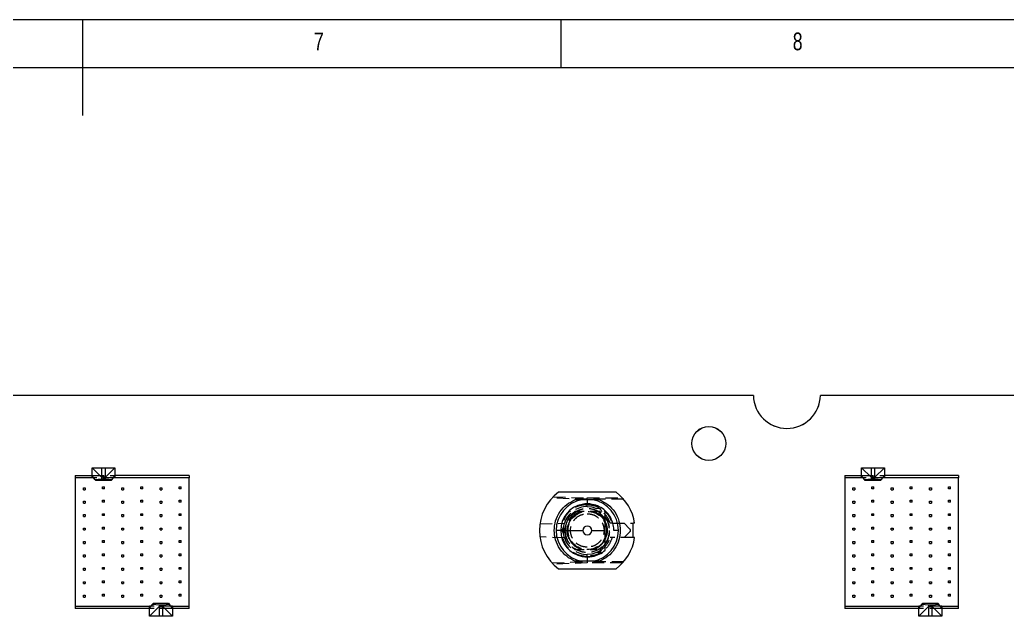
# Model space of a CAD drawing. Header units: millimetres. Extents: x -17 to 589, y 5 to 415.
# Drawn here: x 290.5 to 393.6, y 352.8 to 415 of the extents above; entities that cross this region are included whole.
import ezdxf

# ---------------------------------------------------------------- set-up
doc = ezdxf.new("R2010")
doc.units = ezdxf.units.MM
doc.linetypes.add('HIDDEN', pattern=[1.905, 1.27, -0.635])
doc.styles.add('SLDTEXTSTYLE0', font='TXT', dxfattribs={"width": 0.75})

# ---------------------------------------------------------------- blocks, each defined once
blk = doc.blocks.new('d')
at = {"color": 5, "lineweight": 15}
for p, q in [((976.2, 330.33), (825.2, 330.33)), ((1098.2, 330.33), (983.2, 330.33))]:
    blk.add_line(p, q, dxfattribs=at)
blk.add_circle((971.55, 325.33), 1.77, dxfattribs=at)
blk.add_arc((979.7, 330.4), 3.5, 181.146, 358.854, dxfattribs=at)

msp = doc.modelspace()

# ---------------------------------------------------------------- linework, layer by layer
at = {"color": 7, "linetype": 'Continuous', "lineweight": 0}
for p, q in [((589, 415), (5, 415)), ((297, 415), (297, 405)), ((347, 410), (347, 415)), ((584, 410), (10, 410))]:
    msp.add_line(p, q, dxfattribs=at)
at = {"color": 7, "linetype": 'Continuous', "lineweight": 15}
for p, q in [((367.0576, 375.7939), (216.0562, 375.7939)), ((489.0576, 375.7939), (374.0562, 375.7939)), ((298.0019, 368.2639), (299.0019, 368.2639)), ((298.0019, 368.2639), (299.0019, 367.2639)), ((298.0019, 367.4139), (298.0019, 368.2639)), ((299.0019, 368.2639), (299.4019, 368.2639)), ((299.0019, 368.2639), (299.0019, 367.2639)), ((299.4019, 367.2639), (300.4019, 368.2639)), ((299.4019, 368.2639), (300.4019, 368.2639)), ((299.4019, 367.2639), (299.4019, 368.2639)), ((300.4019, 368.2639), (300.4019, 367.4139)), ((378.3419, 367.4139), (378.3419, 368.2639)), ((378.3419, 368.2639), (379.3419, 367.2639)), ((378.3419, 368.2639), (379.3419, 368.2639)), ((379.3419, 368.2639), (379.7419, 368.2639)), ((379.3419, 368.2639), (379.3419, 367.2639)), ((379.7419, 367.2639), (380.7419, 368.2639)), ((379.7419, 368.2639), (380.7419, 368.2639)), ((379.7419, 367.2639), (379.7419, 368.2639)), ((380.7419, 368.2639), (380.7419, 367.4139)), ((296.2519, 367.4639), (298.0019, 367.4639)), ((296.2519, 367.4639), (296.2519, 367.2139)), ((298.0019, 367.2139), (296.2519, 367.2139)), ((296.2519, 367.2139), (296.2519, 353.8139)), ((298.3066, 367.0331), (298.0019, 367.4139)), ((298.0019, 367.2139), (298.0019, 367.4139)), ((298.3066, 367.0331), (299.0019, 367.0939)), ((299.0019, 367.2639), (299.0019, 367.0939)), ((299.4019, 367.2639), (299.0019, 367.2639)), ((299.0019, 367.0939), (299.4019, 367.0939)), ((299.4019, 367.0939), (299.4019, 367.2639)), ((299.4019, 367.0939), (300.0973, 367.0331)), ((300.0973, 367.0331), (300.4019, 367.4139)), ((308.1519, 367.4639), (300.4019, 367.4639)), ((300.4019, 367.4139), (300.4019, 367.2139)), ((308.1519, 367.2139), (300.4019, 367.2139)), ((308.1519, 367.4639), (308.1519, 367.2139)), ((308.1519, 353.8139), (308.1519, 367.2139)), ((376.5919, 367.4639), (378.3419, 367.4639)), ((376.5919, 367.4639), (376.5919, 367.2139)), ((376.5919, 367.2139), (376.5919, 353.8139)), ((378.3419, 367.2139), (376.5919, 367.2139)), ((378.6466, 367.0331), (378.3419, 367.4139)), ((378.3419, 367.2139), (378.3419, 367.4139)), ((378.6466, 367.0331), (379.3419, 367.0939)), ((379.3419, 367.2639), (379.3419, 367.0939)), ((379.7419, 367.2639), (379.3419, 367.2639)), ((379.3419, 367.0939), (379.7419, 367.0939)), ((379.7419, 367.0939), (379.7419, 367.2639)), ((379.7419, 367.0939), (380.4373, 367.0331)), ((380.4373, 367.0331), (380.7419, 367.4139)), ((388.4919, 367.4639), (380.7419, 367.4639)), ((380.7419, 367.4139), (380.7419, 367.2139)), ((388.4919, 367.2139), (380.7419, 367.2139)), ((388.4919, 367.4639), (388.4919, 367.2139)), ((388.4919, 353.8139), (388.4919, 367.2139)), ((298.4019, 366.9139), (298.3066, 367.0331)), ((300.0019, 366.9139), (298.4019, 366.9139)), ((300.0973, 367.0331), (300.0019, 366.9139)), ((378.7419, 366.9139), (378.6466, 367.0331)), ((380.3419, 366.9139), (378.7419, 366.9139)), ((380.4373, 367.0331), (380.3419, 366.9139)), ((352.7169, 365.7139), (346.7169, 365.7139)), ((354.6604, 362.4639), (354.4919, 362.4639)), ((354.4919, 360.9639), (354.4919, 362.4639)), ((346.9419, 361.7139), (346.4669, 361.7139)), ((346.9419, 361.7139), (349.2522, 361.7139)), ((350.1817, 361.7139), (351.5919, 361.7139)), ((352.9669, 361.7139), (352.4919, 361.7139)), ((354.6604, 360.9639), (354.4919, 360.9639)), ((346.7169, 357.7139), (352.7169, 357.7139)), ((296.2519, 353.8139), (304.0019, 353.8139)), ((296.2519, 353.8139), (296.2519, 353.5639)), ((304.0019, 353.6139), (304.3066, 353.9947)), ((304.0019, 353.6139), (304.0019, 353.8139)), ((305.0019, 353.7639), (304.0019, 352.7639)), ((304.3066, 353.9947), (304.4019, 354.1139)), ((305.0019, 353.9339), (304.3066, 353.9947)), ((304.4019, 354.1139), (306.0019, 354.1139)), ((305.0019, 353.9339), (305.0019, 353.7639)), ((305.4019, 353.9339), (305.0019, 353.9339)), ((305.0019, 353.7639), (305.4019, 353.7639)), ((305.0019, 353.7639), (305.0019, 352.7639)), ((306.0973, 353.9947), (305.4019, 353.9339)), ((305.4019, 353.7639), (305.4019, 353.9339)), ((306.4019, 352.7639), (305.4019, 353.7639)), ((305.4019, 352.7639), (305.4019, 353.7639)), ((306.0019, 354.1139), (306.0973, 353.9947)), ((306.4019, 353.6139), (306.0973, 353.9947)), ((306.4019, 353.8139), (308.1519, 353.8139)), ((306.4019, 353.8139), (306.4019, 353.6139)), ((308.1519, 353.5639), (308.1519, 353.8139)), ((376.5919, 353.8139), (384.3419, 353.8139)), ((376.5919, 353.8139), (376.5919, 353.5639)), ((384.3419, 353.6139), (384.6466, 353.9947)), ((384.3419, 353.6139), (384.3419, 353.8139)), ((385.3419, 353.7639), (384.3419, 352.7639)), ((384.6466, 353.9947), (384.7419, 354.1139)), ((385.3419, 353.9339), (384.6466, 353.9947)), ((384.7419, 354.1139), (386.3419, 354.1139)), ((385.7419, 353.9339), (385.3419, 353.9339)), ((385.3419, 353.9339), (385.3419, 353.7639)), ((385.3419, 353.7639), (385.7419, 353.7639)), ((385.3419, 353.7639), (385.3419, 352.7639)), ((386.4373, 353.9947), (385.7419, 353.9339)), ((385.7419, 353.7639), (385.7419, 353.9339)), ((386.7419, 352.7639), (385.7419, 353.7639)), ((385.7419, 352.7639), (385.7419, 353.7639)), ((386.3419, 354.1139), (386.4373, 353.9947)), ((386.7419, 353.6139), (386.4373, 353.9947)), ((386.7419, 353.8139), (388.4919, 353.8139)), ((386.7419, 353.8139), (386.7419, 353.6139)), ((388.4919, 353.5639), (388.4919, 353.8139)), ((304.0019, 353.5639), (296.2519, 353.5639)), ((304.0019, 352.7639), (304.0019, 353.6139)), ((305.0019, 352.7639), (304.0019, 352.7639)), ((305.4019, 352.7639), (305.0019, 352.7639)), ((306.4019, 352.7639), (305.4019, 352.7639)), ((306.4019, 353.6139), (306.4019, 352.7639)), ((308.1519, 353.5639), (306.4019, 353.5639)), ((384.3419, 353.5639), (376.5919, 353.5639)), ((384.3419, 352.7639), (384.3419, 353.6139)), ((385.3419, 352.7639), (384.3419, 352.7639)), ((385.7419, 352.7639), (385.3419, 352.7639)), ((386.7419, 352.7639), (385.7419, 352.7639)), ((386.7419, 353.6139), (386.7419, 352.7639)), ((388.4919, 353.5639), (386.7419, 353.5639))]:
    msp.add_line(p, q, dxfattribs=at)
at = {"color": 7, "linetype": 'HIDDEN', "lineweight": 0}
for p, q in [((298.0019, 367.4639), (300.4019, 367.4639)), ((300.4019, 367.2139), (298.0019, 367.2139)), ((378.3419, 367.4639), (380.7419, 367.4639)), ((380.7419, 367.2139), (378.3419, 367.2139)), ((297.1019, 365.9639), (297.1019, 366.1639)), ((297.1019, 366.1639), (297.3019, 366.1639)), ((297.3019, 366.1639), (297.3019, 365.9639)), ((299.1019, 366.0639), (299.1019, 366.2639)), ((299.1019, 366.2639), (299.3019, 366.2639)), ((299.3019, 366.0639), (299.1019, 366.0639)), ((299.3019, 366.0639), (299.3019, 366.2639)), ((301.1019, 365.9639), (301.1019, 366.1639)), ((301.1019, 366.1639), (301.3019, 366.1639)), ((301.3019, 366.1639), (301.3019, 365.9639)), ((303.1019, 366.0639), (303.1019, 366.2639)), ((303.1019, 366.2639), (303.3019, 366.2639)), ((303.3019, 366.0639), (303.1019, 366.0639)), ((303.3019, 366.0639), (303.3019, 366.2639)), ((305.1019, 366.1639), (305.3019, 366.1639)), ((305.1019, 365.9639), (305.1019, 366.1639)), ((305.3019, 366.1639), (305.3019, 365.9639)), ((307.1019, 366.2639), (307.3019, 366.2639)), ((307.1019, 366.0639), (307.1019, 366.2639)), ((307.3019, 366.0639), (307.1019, 366.0639)), ((307.3019, 366.0639), (307.3019, 366.2639)), ((377.4419, 366.1639), (377.6419, 366.1639)), ((377.4419, 365.9639), (377.4419, 366.1639)), ((377.6419, 366.1639), (377.6419, 365.9639)), ((379.4419, 366.2639), (379.6419, 366.2639)), ((379.4419, 366.0639), (379.4419, 366.2639)), ((379.6419, 366.0639), (379.4419, 366.0639)), ((379.6419, 366.0639), (379.6419, 366.2639)), ((381.4419, 365.9639), (381.4419, 366.1639)), ((381.4419, 366.1639), (381.6419, 366.1639)), ((381.6419, 366.1639), (381.6419, 365.9639)), ((383.4419, 366.2639), (383.6419, 366.2639)), ((383.4419, 366.0639), (383.4419, 366.2639)), ((383.6419, 366.0639), (383.4419, 366.0639)), ((383.6419, 366.0639), (383.6419, 366.2639)), ((385.4419, 365.9639), (385.4419, 366.1639)), ((385.4419, 366.1639), (385.6419, 366.1639)), ((385.6419, 366.1639), (385.6419, 365.9639)), ((387.4419, 366.2639), (387.6419, 366.2639)), ((387.4419, 366.0639), (387.4419, 366.2639)), ((387.6419, 366.0639), (387.4419, 366.0639)), ((387.6419, 366.0639), (387.6419, 366.2639)), ((297.1019, 365.9639), (297.3019, 365.9639)), ((301.1019, 365.9639), (301.3019, 365.9639)), ((305.1019, 365.9639), (305.3019, 365.9639)), ((349.7169, 364.9639), (346.0312, 365.0926)), ((346.1644, 365.2324), (349.7169, 365.1083)), ((349.7169, 364.9639), (349.7169, 365.1082)), ((349.7169, 365.1082), (353.3882, 365.1082)), ((377.4419, 365.9639), (377.6419, 365.9639)), ((381.4419, 365.9639), (381.6419, 365.9639)), ((385.4419, 365.9639), (385.6419, 365.9639)), ((297.1019, 364.5639), (297.1019, 364.7639)), ((297.1019, 364.7639), (297.3019, 364.7639)), ((297.1019, 364.5639), (297.3019, 364.5639)), ((297.3019, 364.7639), (297.3019, 364.5639)), ((299.1019, 364.6639), (299.1019, 364.8639)), ((299.1019, 364.8639), (299.3019, 364.8639)), ((299.3019, 364.6639), (299.1019, 364.6639)), ((299.3019, 364.6639), (299.3019, 364.8639)), ((301.1019, 364.7639), (301.3019, 364.7639)), ((301.1019, 364.5639), (301.1019, 364.7639)), ((301.1019, 364.5639), (301.3019, 364.5639)), ((301.3019, 364.7639), (301.3019, 364.5639)), ((303.1019, 364.6639), (303.1019, 364.8639)), ((303.1019, 364.8639), (303.3019, 364.8639)), ((303.3019, 364.6639), (303.1019, 364.6639)), ((303.3019, 364.6639), (303.3019, 364.8639)), ((305.1019, 364.7639), (305.3019, 364.7639)), ((305.1019, 364.5639), (305.1019, 364.7639)), ((305.1019, 364.5639), (305.3019, 364.5639)), ((305.3019, 364.7639), (305.3019, 364.5639)), ((307.1019, 364.8639), (307.3019, 364.8639)), ((307.1019, 364.6639), (307.1019, 364.8639)), ((307.3019, 364.6639), (307.1019, 364.6639)), ((307.3019, 364.6639), (307.3019, 364.8639)), ((349.7169, 364.9639), (349.7169, 364.4139)), ((349.7169, 364.2139), (349.7169, 364.4139)), ((353.5166, 364.9639), (350.3672, 364.9639)), ((377.4419, 364.7639), (377.6419, 364.7639)), ((377.4419, 364.5639), (377.4419, 364.7639)), ((377.4419, 364.5639), (377.6419, 364.5639)), ((377.6419, 364.7639), (377.6419, 364.5639)), ((379.4419, 364.6639), (379.4419, 364.8639)), ((379.4419, 364.8639), (379.6419, 364.8639)), ((379.6419, 364.6639), (379.4419, 364.6639)), ((379.6419, 364.6639), (379.6419, 364.8639)), ((381.4419, 364.7639), (381.6419, 364.7639)), ((381.4419, 364.5639), (381.4419, 364.7639)), ((381.4419, 364.5639), (381.6419, 364.5639)), ((381.6419, 364.7639), (381.6419, 364.5639)), ((383.4419, 364.8639), (383.6419, 364.8639)), ((383.4419, 364.6639), (383.4419, 364.8639)), ((383.6419, 364.6639), (383.4419, 364.6639)), ((383.6419, 364.6639), (383.6419, 364.8639)), ((385.4419, 364.5639), (385.4419, 364.7639)), ((385.4419, 364.7639), (385.6419, 364.7639)), ((385.4419, 364.5639), (385.6419, 364.5639)), ((385.6419, 364.7639), (385.6419, 364.5639)), ((387.4419, 364.6639), (387.4419, 364.8639)), ((387.4419, 364.8639), (387.6419, 364.8639)), ((387.6419, 364.6639), (387.4419, 364.6639)), ((387.6419, 364.6639), (387.6419, 364.8639)), ((297.1019, 363.1639), (297.1019, 363.3639)), ((297.1019, 363.3639), (297.3019, 363.3639)), ((297.1019, 363.1639), (297.3019, 363.1639)), ((297.3019, 363.3639), (297.3019, 363.1639)), ((299.1019, 363.2639), (299.1019, 363.4639)), ((299.1019, 363.4639), (299.3019, 363.4639)), ((299.3019, 363.2639), (299.1019, 363.2639)), ((299.3019, 363.2639), (299.3019, 363.4639)), ((301.1019, 363.1639), (301.1019, 363.3639)), ((301.1019, 363.3639), (301.3019, 363.3639)), ((301.1019, 363.1639), (301.3019, 363.1639)), ((301.3019, 363.3639), (301.3019, 363.1639)), ((303.1019, 363.2639), (303.1019, 363.4639)), ((303.1019, 363.4639), (303.3019, 363.4639)), ((303.3019, 363.2639), (303.1019, 363.2639)), ((303.3019, 363.2639), (303.3019, 363.4639)), ((305.1019, 363.1639), (305.1019, 363.3639)), ((305.1019, 363.3639), (305.3019, 363.3639)), ((305.1019, 363.1639), (305.3019, 363.1639)), ((305.3019, 363.3639), (305.3019, 363.1639)), ((307.1019, 363.4639), (307.3019, 363.4639)), ((307.1019, 363.2639), (307.1019, 363.4639)), ((307.3019, 363.2639), (307.1019, 363.2639)), ((307.3019, 363.2639), (307.3019, 363.4639)), ((348.4434, 363.6889), (348.1699, 363.4597)), ((349.066, 363.6889), (348.4434, 363.6889)), ((349.066, 363.6889), (348.5537, 363.4255)), ((348.5944, 363.4265), (349.1509, 363.6889)), ((348.5944, 363.4265), (349.1509, 363.6888)), ((349.4017, 363.6889), (348.6443, 363.6889)), ((350.9905, 363.6889), (350.0322, 363.6889)), ((350.2829, 363.6889), (350.5959, 363.5414)), ((350.7178, 363.6889), (350.3678, 363.6889)), ((350.6827, 363.527), (350.3678, 363.6889)), ((351.1687, 363.5395), (350.9905, 363.6889)), ((377.4419, 363.3639), (377.6419, 363.3639)), ((377.4419, 363.1639), (377.4419, 363.3639)), ((377.4419, 363.1639), (377.6419, 363.1639)), ((377.6419, 363.3639), (377.6419, 363.1639)), ((379.4419, 363.2639), (379.4419, 363.4639)), ((379.4419, 363.4639), (379.6419, 363.4639)), ((379.6419, 363.2639), (379.4419, 363.2639)), ((379.6419, 363.2639), (379.6419, 363.4639)), ((381.4419, 363.1639), (381.4419, 363.3639)), ((381.4419, 363.3639), (381.6419, 363.3639)), ((381.4419, 363.1639), (381.6419, 363.1639)), ((381.6419, 363.3639), (381.6419, 363.1639)), ((383.4419, 363.4639), (383.6419, 363.4639)), ((383.4419, 363.2639), (383.4419, 363.4639)), ((383.6419, 363.2639), (383.4419, 363.2639)), ((383.6419, 363.2639), (383.6419, 363.4639)), ((385.4419, 363.1639), (385.4419, 363.3639)), ((385.4419, 363.3639), (385.6419, 363.3639)), ((385.4419, 363.1639), (385.6419, 363.1639)), ((385.6419, 363.3639), (385.6419, 363.1639)), ((387.4419, 363.4639), (387.6419, 363.4639)), ((387.4419, 363.2639), (387.4419, 363.4639)), ((387.6419, 363.2639), (387.4419, 363.2639)), ((387.6419, 363.2639), (387.6419, 363.4639)), ((297.1019, 361.7639), (297.1019, 361.9639)), ((297.1019, 361.9639), (297.3019, 361.9639)), ((297.3019, 361.9639), (297.3019, 361.7639)), ((299.1019, 361.8639), (299.1019, 362.0639)), ((299.1019, 362.0639), (299.3019, 362.0639)), ((299.3019, 361.8639), (299.3019, 362.0639)), ((301.1019, 361.9639), (301.3019, 361.9639)), ((301.1019, 361.7639), (301.1019, 361.9639)), ((301.3019, 361.9639), (301.3019, 361.7639)), ((303.1019, 361.8639), (303.1019, 362.0639)), ((303.1019, 362.0639), (303.3019, 362.0639)), ((303.3019, 361.8639), (303.3019, 362.0639)), ((305.1019, 361.9639), (305.3019, 361.9639)), ((305.1019, 361.7639), (305.1019, 361.9639)), ((305.3019, 361.9639), (305.3019, 361.7639)), ((307.1019, 362.0639), (307.3019, 362.0639)), ((307.1019, 361.8639), (307.1019, 362.0639)), ((307.3019, 361.8639), (307.3019, 362.0639)), ((344.7627, 362.3889), (347.3368, 362.4788)), ((347.0803, 361.7639), (347.2379, 362.0368)), ((347.2379, 362.0368), (347.3368, 362.4788)), ((347.2379, 362.0368), (347.2379, 361.391)), ((347.4283, 362.203), (347.3669, 361.7139)), ((352.3107, 362.4639), (354.4919, 362.4639)), ((353.5518, 362.4639), (354.125, 361.8907)), ((377.4419, 361.9639), (377.6419, 361.9639)), ((377.4419, 361.7639), (377.4419, 361.9639)), ((377.6419, 361.9639), (377.6419, 361.7639)), ((379.4419, 362.0639), (379.6419, 362.0639)), ((379.4419, 361.8639), (379.4419, 362.0639)), ((379.6419, 361.8639), (379.6419, 362.0639)), ((381.4419, 361.7639), (381.4419, 361.9639)), ((381.4419, 361.9639), (381.6419, 361.9639)), ((381.6419, 361.9639), (381.6419, 361.7639)), ((383.4419, 362.0639), (383.6419, 362.0639)), ((383.4419, 361.8639), (383.4419, 362.0639)), ((383.6419, 361.8639), (383.6419, 362.0639)), ((385.4419, 361.7639), (385.4419, 361.9639)), ((385.4419, 361.9639), (385.6419, 361.9639)), ((385.6419, 361.9639), (385.6419, 361.7639)), ((387.4419, 362.0639), (387.6419, 362.0639)), ((387.4419, 361.8639), (387.4419, 362.0639)), ((387.6419, 361.8639), (387.6419, 362.0639)), ((297.1019, 361.7639), (297.3019, 361.7639)), ((299.3019, 361.8639), (299.1019, 361.8639)), ((301.1019, 361.7639), (301.3019, 361.7639)), ((303.3019, 361.8639), (303.1019, 361.8639)), ((305.1019, 361.7639), (305.3019, 361.7639)), ((307.3019, 361.8639), (307.1019, 361.8639)), ((347.3368, 360.949), (344.7627, 361.0389)), ((347.2379, 361.391), (347.0803, 361.6639)), ((347.3368, 360.949), (347.2379, 361.391)), ((347.3669, 361.7139), (347.3949, 361.4912)), ((354.4919, 360.9639), (352.3107, 360.9639)), ((354.125, 361.5371), (353.5518, 360.9639)), ((377.4419, 361.7639), (377.6419, 361.7639)), ((379.6419, 361.8639), (379.4419, 361.8639)), ((381.4419, 361.7639), (381.6419, 361.7639)), ((383.6419, 361.8639), (383.4419, 361.8639)), ((385.4419, 361.7639), (385.6419, 361.7639)), ((387.6419, 361.8639), (387.4419, 361.8639)), ((297.1019, 360.3639), (297.1019, 360.5639)), ((297.1019, 360.5639), (297.3019, 360.5639)), ((297.1019, 360.3639), (297.3019, 360.3639)), ((297.3019, 360.5639), (297.3019, 360.3639)), ((299.1019, 360.6639), (299.3019, 360.6639)), ((299.1019, 360.4639), (299.1019, 360.6639)), ((299.3019, 360.4639), (299.1019, 360.4639)), ((299.3019, 360.4639), (299.3019, 360.6639)), ((301.1019, 360.5639), (301.3019, 360.5639)), ((301.1019, 360.3639), (301.1019, 360.5639)), ((301.1019, 360.3639), (301.3019, 360.3639)), ((301.3019, 360.5639), (301.3019, 360.3639)), ((303.1019, 360.4639), (303.1019, 360.6639)), ((303.1019, 360.6639), (303.3019, 360.6639)), ((303.3019, 360.4639), (303.1019, 360.4639)), ((303.3019, 360.4639), (303.3019, 360.6639)), ((305.1019, 360.3639), (305.1019, 360.5639)), ((305.1019, 360.5639), (305.3019, 360.5639)), ((305.1019, 360.3639), (305.3019, 360.3639)), ((305.3019, 360.5639), (305.3019, 360.3639)), ((307.1019, 360.6639), (307.3019, 360.6639)), ((307.1019, 360.4639), (307.1019, 360.6639)), ((307.3019, 360.4639), (307.1019, 360.4639)), ((307.3019, 360.4639), (307.3019, 360.6639)), ((348.1975, 359.945), (348.4434, 359.7389)), ((349.1509, 359.7389), (348.4454, 360.1001)), ((348.552, 360.0032), (349.066, 359.7389)), ((349.066, 359.7389), (348.552, 360.0032)), ((349.1509, 359.7389), (348.6188, 359.9898)), ((349.1509, 359.7389), (348.6189, 359.9898)), ((348.6191, 359.9687), (349.066, 359.7389)), ((349.066, 359.7389), (348.6191, 359.9687)), ((350.6219, 359.8987), (350.2829, 359.7389)), ((350.9396, 360.0329), (350.3678, 359.7389)), ((350.9395, 360.0328), (350.3678, 359.7389)), ((350.3678, 359.7389), (350.6089, 359.8628)), ((351.6061, 360.3163), (350.9905, 359.7389)), ((377.4419, 360.3639), (377.4419, 360.5639)), ((377.4419, 360.5639), (377.6419, 360.5639)), ((377.4419, 360.3639), (377.6419, 360.3639)), ((377.6419, 360.5639), (377.6419, 360.3639)), ((379.4419, 360.6639), (379.6419, 360.6639)), ((379.4419, 360.4639), (379.4419, 360.6639)), ((379.6419, 360.4639), (379.4419, 360.4639)), ((379.6419, 360.4639), (379.6419, 360.6639)), ((381.4419, 360.5639), (381.6419, 360.5639)), ((381.4419, 360.3639), (381.4419, 360.5639)), ((381.4419, 360.3639), (381.6419, 360.3639)), ((381.6419, 360.5639), (381.6419, 360.3639)), ((383.4419, 360.6639), (383.6419, 360.6639)), ((383.4419, 360.4639), (383.4419, 360.6639)), ((383.6419, 360.4639), (383.4419, 360.4639)), ((383.6419, 360.4639), (383.6419, 360.6639)), ((385.4419, 360.3639), (385.4419, 360.5639)), ((385.4419, 360.5639), (385.6419, 360.5639)), ((385.4419, 360.3639), (385.6419, 360.3639)), ((385.6419, 360.5639), (385.6419, 360.3639)), ((387.4419, 360.6639), (387.6419, 360.6639)), ((387.4419, 360.4639), (387.4419, 360.6639)), ((387.6419, 360.4639), (387.4419, 360.4639)), ((387.6419, 360.4639), (387.6419, 360.6639)), ((297.1019, 358.9639), (297.1019, 359.1639)), ((297.1019, 359.1639), (297.3019, 359.1639)), ((297.1019, 358.9639), (297.3019, 358.9639)), ((297.3019, 359.1639), (297.3019, 358.9639)), ((299.1019, 359.0639), (299.1019, 359.2639)), ((299.1019, 359.2639), (299.3019, 359.2639)), ((299.3019, 359.0639), (299.1019, 359.0639)), ((299.3019, 359.0639), (299.3019, 359.2639)), ((301.1019, 359.1639), (301.3019, 359.1639)), ((301.1019, 358.9639), (301.1019, 359.1639)), ((301.1019, 358.9639), (301.3019, 358.9639)), ((301.3019, 359.1639), (301.3019, 358.9639)), ((303.1019, 359.0639), (303.1019, 359.2639)), ((303.1019, 359.2639), (303.3019, 359.2639)), ((303.3019, 359.0639), (303.1019, 359.0639)), ((303.3019, 359.0639), (303.3019, 359.2639)), ((305.1019, 359.1639), (305.3019, 359.1639)), ((305.1019, 358.9639), (305.1019, 359.1639)), ((305.1019, 358.9639), (305.3019, 358.9639)), ((305.3019, 359.1639), (305.3019, 358.9639)), ((307.1019, 359.2639), (307.3019, 359.2639)), ((307.1019, 359.0639), (307.1019, 359.2639)), ((307.3019, 359.0639), (307.1019, 359.0639)), ((307.3019, 359.0639), (307.3019, 359.2639)), ((348.4434, 359.7389), (349.066, 359.7389)), ((349.1509, 359.7389), (349.4017, 359.7389)), ((349.1925, 358.9889), (349.1925, 358.9889)), ((349.7169, 359.0139), (349.7169, 359.2139)), ((349.7169, 359.0139), (349.7169, 358.4639)), ((350.0322, 359.7389), (350.2829, 359.7389)), ((350.7178, 359.7389), (350.3678, 359.7389)), ((350.6768, 359.4055), (351.2361, 359.7284)), ((377.4419, 359.1639), (377.6419, 359.1639)), ((377.4419, 358.9639), (377.4419, 359.1639)), ((377.4419, 358.9639), (377.6419, 358.9639)), ((377.6419, 359.1639), (377.6419, 358.9639)), ((379.4419, 359.0639), (379.4419, 359.2639)), ((379.4419, 359.2639), (379.6419, 359.2639)), ((379.6419, 359.0639), (379.4419, 359.0639)), ((379.6419, 359.0639), (379.6419, 359.2639)), ((381.4419, 359.1639), (381.6419, 359.1639)), ((381.4419, 358.9639), (381.4419, 359.1639)), ((381.4419, 358.9639), (381.6419, 358.9639)), ((381.6419, 359.1639), (381.6419, 358.9639)), ((383.4419, 359.2639), (383.6419, 359.2639)), ((383.4419, 359.0639), (383.4419, 359.2639)), ((383.6419, 359.0639), (383.4419, 359.0639)), ((383.6419, 359.0639), (383.6419, 359.2639)), ((385.4419, 359.1639), (385.6419, 359.1639)), ((385.4419, 358.9639), (385.4419, 359.1639)), ((385.4419, 358.9639), (385.6419, 358.9639)), ((385.6419, 359.1639), (385.6419, 358.9639)), ((387.4419, 359.2639), (387.6419, 359.2639)), ((387.4419, 359.0639), (387.4419, 359.2639)), ((387.6419, 359.0639), (387.4419, 359.0639)), ((387.6419, 359.0639), (387.6419, 359.2639)), ((299.1019, 357.6639), (299.1019, 357.8639)), ((299.1019, 357.8639), (299.3019, 357.8639)), ((299.3019, 357.6639), (299.3019, 357.8639)), ((303.1019, 357.6639), (303.1019, 357.8639)), ((303.1019, 357.8639), (303.3019, 357.8639)), ((303.3019, 357.6639), (303.3019, 357.8639)), ((307.1019, 357.8639), (307.3019, 357.8639)), ((307.1019, 357.6639), (307.1019, 357.8639)), ((307.3019, 357.6639), (307.3019, 357.8639)), ((346.0312, 358.3352), (349.7169, 358.4639)), ((349.7169, 358.3195), (346.1644, 358.1954)), ((349.7169, 358.4639), (349.7169, 358.3195)), ((353.3882, 358.3196), (349.7169, 358.3196)), ((350.3672, 358.4639), (353.5166, 358.4639)), ((379.4419, 357.8639), (379.6419, 357.8639)), ((379.4419, 357.6639), (379.4419, 357.8639)), ((379.6419, 357.6639), (379.6419, 357.8639)), ((383.4419, 357.8639), (383.6419, 357.8639)), ((383.4419, 357.6639), (383.4419, 357.8639)), ((383.6419, 357.6639), (383.6419, 357.8639)), ((387.4419, 357.8639), (387.6419, 357.8639)), ((387.4419, 357.6639), (387.4419, 357.8639)), ((387.6419, 357.6639), (387.6419, 357.8639)), ((297.1019, 357.5639), (297.1019, 357.7639)), ((297.1019, 357.7639), (297.3019, 357.7639)), ((297.1019, 357.5639), (297.3019, 357.5639)), ((297.3019, 357.7639), (297.3019, 357.5639)), ((299.3019, 357.6639), (299.1019, 357.6639)), ((301.1019, 357.7639), (301.3019, 357.7639)), ((301.1019, 357.5639), (301.1019, 357.7639)), ((301.1019, 357.5639), (301.3019, 357.5639)), ((301.3019, 357.7639), (301.3019, 357.5639)), ((303.3019, 357.6639), (303.1019, 357.6639)), ((305.1019, 357.5639), (305.1019, 357.7639)), ((305.1019, 357.7639), (305.3019, 357.7639)), ((305.1019, 357.5639), (305.3019, 357.5639)), ((305.3019, 357.7639), (305.3019, 357.5639)), ((307.3019, 357.6639), (307.1019, 357.6639)), ((377.4419, 357.5639), (377.4419, 357.7639)), ((377.4419, 357.7639), (377.6419, 357.7639)), ((377.4419, 357.5639), (377.6419, 357.5639)), ((377.6419, 357.7639), (377.6419, 357.5639)), ((379.6419, 357.6639), (379.4419, 357.6639)), ((381.4419, 357.7639), (381.6419, 357.7639)), ((381.4419, 357.5639), (381.4419, 357.7639)), ((381.4419, 357.5639), (381.6419, 357.5639)), ((381.6419, 357.7639), (381.6419, 357.5639)), ((383.6419, 357.6639), (383.4419, 357.6639)), ((385.4419, 357.7639), (385.6419, 357.7639)), ((385.4419, 357.5639), (385.4419, 357.7639)), ((385.4419, 357.5639), (385.6419, 357.5639)), ((385.6419, 357.7639), (385.6419, 357.5639)), ((387.6419, 357.6639), (387.4419, 357.6639)), ((297.1019, 356.1639), (297.1019, 356.3639)), ((297.1019, 356.3639), (297.3019, 356.3639)), ((297.1019, 356.1639), (297.3019, 356.1639)), ((297.3019, 356.3639), (297.3019, 356.1639)), ((299.1019, 356.2639), (299.1019, 356.4639)), ((299.1019, 356.4639), (299.3019, 356.4639)), ((299.3019, 356.2639), (299.1019, 356.2639)), ((299.3019, 356.2639), (299.3019, 356.4639)), ((301.1019, 356.1639), (301.1019, 356.3639)), ((301.1019, 356.3639), (301.3019, 356.3639)), ((301.1019, 356.1639), (301.3019, 356.1639)), ((301.3019, 356.3639), (301.3019, 356.1639)), ((303.1019, 356.2639), (303.1019, 356.4639)), ((303.1019, 356.4639), (303.3019, 356.4639)), ((303.3019, 356.2639), (303.1019, 356.2639)), ((303.3019, 356.2639), (303.3019, 356.4639)), ((305.1019, 356.1639), (305.1019, 356.3639)), ((305.1019, 356.3639), (305.3019, 356.3639)), ((305.1019, 356.1639), (305.3019, 356.1639)), ((305.3019, 356.3639), (305.3019, 356.1639)), ((307.1019, 356.2639), (307.1019, 356.4639)), ((307.1019, 356.4639), (307.3019, 356.4639)), ((307.3019, 356.2639), (307.1019, 356.2639)), ((307.3019, 356.2639), (307.3019, 356.4639)), ((377.4419, 356.1639), (377.4419, 356.3639)), ((377.4419, 356.3639), (377.6419, 356.3639)), ((377.4419, 356.1639), (377.6419, 356.1639)), ((377.6419, 356.3639), (377.6419, 356.1639)), ((379.4419, 356.4639), (379.6419, 356.4639)), ((379.4419, 356.2639), (379.4419, 356.4639)), ((379.6419, 356.2639), (379.4419, 356.2639)), ((379.6419, 356.2639), (379.6419, 356.4639)), ((381.4419, 356.1639), (381.4419, 356.3639)), ((381.4419, 356.3639), (381.6419, 356.3639)), ((381.4419, 356.1639), (381.6419, 356.1639)), ((381.6419, 356.3639), (381.6419, 356.1639)), ((383.4419, 356.4639), (383.6419, 356.4639)), ((383.4419, 356.2639), (383.4419, 356.4639)), ((383.6419, 356.2639), (383.4419, 356.2639)), ((383.6419, 356.2639), (383.6419, 356.4639)), ((385.4419, 356.3639), (385.6419, 356.3639)), ((385.4419, 356.1639), (385.4419, 356.3639)), ((385.4419, 356.1639), (385.6419, 356.1639)), ((385.6419, 356.3639), (385.6419, 356.1639)), ((387.4419, 356.4639), (387.6419, 356.4639)), ((387.4419, 356.2639), (387.4419, 356.4639)), ((387.6419, 356.2639), (387.4419, 356.2639)), ((387.6419, 356.2639), (387.6419, 356.4639)), ((297.1019, 354.9639), (297.3019, 354.9639)), ((297.1019, 354.7639), (297.1019, 354.9639)), ((297.1019, 354.7639), (297.3019, 354.7639)), ((297.3019, 354.9639), (297.3019, 354.7639)), ((299.1019, 354.8639), (299.1019, 355.0639)), ((299.1019, 355.0639), (299.3019, 355.0639)), ((299.3019, 354.8639), (299.1019, 354.8639)), ((299.3019, 354.8639), (299.3019, 355.0639)), ((301.1019, 354.9639), (301.3019, 354.9639)), ((301.1019, 354.7639), (301.1019, 354.9639)), ((301.1019, 354.7639), (301.3019, 354.7639)), ((301.3019, 354.9639), (301.3019, 354.7639)), ((303.1019, 354.8639), (303.1019, 355.0639)), ((303.1019, 355.0639), (303.3019, 355.0639)), ((303.3019, 354.8639), (303.1019, 354.8639)), ((303.3019, 354.8639), (303.3019, 355.0639)), ((305.1019, 354.9639), (305.3019, 354.9639)), ((305.1019, 354.7639), (305.1019, 354.9639)), ((305.1019, 354.7639), (305.3019, 354.7639)), ((305.3019, 354.9639), (305.3019, 354.7639)), ((307.1019, 354.8639), (307.1019, 355.0639)), ((307.1019, 355.0639), (307.3019, 355.0639)), ((307.3019, 354.8639), (307.1019, 354.8639)), ((307.3019, 354.8639), (307.3019, 355.0639)), ((377.4419, 354.7639), (377.4419, 354.9639)), ((377.4419, 354.9639), (377.6419, 354.9639)), ((377.4419, 354.7639), (377.6419, 354.7639)), ((377.6419, 354.9639), (377.6419, 354.7639)), ((379.4419, 355.0639), (379.6419, 355.0639)), ((379.4419, 354.8639), (379.4419, 355.0639)), ((379.6419, 354.8639), (379.4419, 354.8639)), ((379.6419, 354.8639), (379.6419, 355.0639)), ((381.4419, 354.9639), (381.6419, 354.9639)), ((381.4419, 354.7639), (381.4419, 354.9639)), ((381.4419, 354.7639), (381.6419, 354.7639)), ((381.6419, 354.9639), (381.6419, 354.7639)), ((383.4419, 355.0639), (383.6419, 355.0639)), ((383.4419, 354.8639), (383.4419, 355.0639)), ((383.6419, 354.8639), (383.4419, 354.8639)), ((383.6419, 354.8639), (383.6419, 355.0639)), ((385.4419, 354.9639), (385.6419, 354.9639)), ((385.4419, 354.7639), (385.4419, 354.9639)), ((385.4419, 354.7639), (385.6419, 354.7639)), ((385.6419, 354.9639), (385.6419, 354.7639)), ((387.4419, 355.0639), (387.6419, 355.0639)), ((387.4419, 354.8639), (387.4419, 355.0639)), ((387.6419, 354.8639), (387.4419, 354.8639)), ((387.6419, 354.8639), (387.6419, 355.0639)), ((306.4019, 353.8139), (304.0019, 353.8139)), ((386.7419, 353.8139), (384.3419, 353.8139)), ((306.4019, 353.5639), (304.0019, 353.5639)), ((386.7419, 353.5639), (384.3419, 353.5639))]:
    msp.add_line(p, q, dxfattribs=at)
at = {"color": 7, "linetype": 'HIDDEN', "lineweight": 0, "flags": 128}
for points in [[(349.7169, 364.2139), (350.1826, 364.1702), (350.6768, 364.0223)], [(348.4434, 363.6889), (348.4434, 363.6889)], [(348.4434, 363.6889), (348.4434, 363.6889)], [(348.4434, 363.6889), (348.4434, 363.6889)], [(348.4434, 363.6889), (348.4434, 363.6889)], [(348.4434, 363.6889), (348.4434, 363.6889)], [(348.4434, 363.6889), (348.4434, 363.6889)], [(348.4434, 363.6889), (348.4434, 363.6889)], [(348.6897, 363.4931), (348.6897, 363.4931)], [(349.4017, 363.6889), (349.4017, 363.6889)], [(350.0322, 363.6889), (350.0322, 363.6889)], [(350.9905, 363.6889), (350.9905, 363.6889)], [(350.9905, 363.6889), (350.9905, 363.6889)], [(350.9905, 363.6889), (350.9905, 363.6889)], [(350.9905, 363.6889), (350.9905, 363.6889)], [(350.9905, 363.6889), (350.9905, 363.6889)], [(350.9905, 363.6889), (350.9905, 363.6889)], [(350.9905, 363.6889), (350.9905, 363.6889)], [(350.9905, 363.6889), (350.9905, 363.6889)], [(347.9377, 362.7411), (347.9377, 362.7411)], [(351.6462, 362.49), (351.6499, 362.4614), (351.65, 362.4525), (351.6498, 362.4512), (351.6494, 362.4503), (351.6493, 362.4502), (351.6492, 362.4501), (351.6492, 362.4501), (351.6491, 362.4501), (351.6491, 362.4501), (351.6491, 362.4501), (351.6491, 362.4501), (351.6492, 362.4501), (351.6494, 362.4501), (351.6495, 362.4501), (351.6495, 362.4501), (351.6495, 362.4501), (351.6495, 362.4501), (351.6495, 362.4501), (351.6494, 362.4501), (351.6492, 362.45), (351.649, 362.45), (351.6489, 362.4499), (351.6489, 362.4499), (351.6489, 362.4499), (351.6488, 362.4499), (351.6488, 362.4499), (351.6488, 362.4499), (351.6485, 362.4499), (351.6481, 362.45), (351.6475, 362.4504), (351.6449, 362.4533), (351.5807, 362.5828), (351.4935, 362.7458)], [(348.4434, 359.7389), (348.4434, 359.7389)], [(349.1509, 359.7389), (349.1509, 359.7389)], [(349.1509, 359.7389), (349.1509, 359.7389)], [(349.1509, 359.7389), (349.1509, 359.7389)], [(349.1509, 359.7389), (349.1509, 359.7389)], [(349.1509, 359.7389), (349.1509, 359.7389)], [(349.1509, 359.7389), (349.1509, 359.7389)], [(349.1509, 359.7389), (349.1509, 359.7389)], [(349.1509, 359.7389), (349.1509, 359.7389)], [(350.6768, 359.4055), (350.1826, 359.2576), (349.7169, 359.2139)], [(350.2829, 359.7389), (350.2829, 359.7389)], [(350.2829, 359.7389), (350.2829, 359.7389)], [(350.2829, 359.7389), (350.2829, 359.7389)], [(350.2829, 359.7389), (350.2829, 359.7389)], [(350.2829, 359.7389), (350.2829, 359.7389)], [(350.9905, 359.7389), (350.9905, 359.7389)]]:
    msp.add_lwpolyline(points, dxfattribs=at)
at = {"color": 7, "linetype": 'Continuous', "lineweight": 15}
msp.add_circle((362.4069, 370.7939), 1.775, dxfattribs=at)
at = {"color": 7, "linetype": 'HIDDEN', "lineweight": 0}
msp.add_circle((349.7169, 361.7139), 2, dxfattribs=at)
at = {"color": 7, "linetype": 'Continuous', "lineweight": 15}
for centre, radius, start, end in [((370.5569, 375.8639), 3.5, 181.145992, 358.854008), ((349.7169, 361.7139), 5, 126.869898, 233.130102), ((349.7169, 361.7139), 5, 8.626927, 53.130102), ((349.7169, 361.7139), 3.25, 100.063274, 180), ((349.7169, 361.7139), 2.775, 100.892947, 180), ((349.7169, 361.7139), 2.775, 79.106678, 100.893764), ((349.7169, 361.7139), 2.775, 47.49336, 79.107053), ((349.7169, 361.7139), 3.25, 0, 79.936726), ((349.7169, 361.7139), 0.4648, 0, 180), ((349.7169, 361.7139), 3.25, 180, 259.936726), ((349.7169, 361.7139), 2.775, 180, 259.107053), ((349.7169, 361.7139), 0.4648, 180, 0), ((349.7169, 361.7139), 3.25, 280.063274, 0), ((349.7169, 361.7139), 5, 306.869898, 351.373073), ((349.7169, 361.7139), 2.775, 259.10676, 280.892947), ((349.7169, 361.7139), 2.775, 280.893239, 312.506629)]:
    msp.add_arc(centre, radius, start, end, dxfattribs=at)
at = {"color": 7, "linetype": 'HIDDEN', "lineweight": 0}
for radius, start, end in [(2.5, 90, 162.184311), (2.35, 323.505811, 57.185082), (2.5, 17.457603, 52.57976), (2.5, 197.815689, 270), (2.5, 307.42024, 342.542397)]:
    msp.add_arc((349.7169, 361.7139), radius, start, end, dxfattribs=at)
at = {"color": 7, "linetype": 'Continuous', "lineweight": 15}
for points, knots in [([(348.4275, 358.5139), (348.1285, 358.6648), (347.5168, 358.9736), (346.8148, 359.7569), (346.3663, 360.6966), (346.2184, 361.7139), (346.3663, 362.7312), (346.8148, 363.6709), (347.5168, 364.4542), (348.1285, 364.763), (348.4275, 364.9139)], [0, 0, 0, 0, 0.12220355, 0.25, 0.37779645, 0.5, 0.62220355, 0.75, 0.87779645, 1, 1, 1, 1]), ([(349.149, 364.9139), (349.1485, 364.9139), (349.1473, 364.9139), (349.1356, 364.9139), (349.0922, 364.9139), (348.8957, 364.9139), (348.6617, 364.9139), (348.4655, 364.9139), (348.4275, 364.9139)], [0, 0, 0, 0, 0.01692941, 0.03930051, 0.08169503, 0.23619785, 0.85215674, 1, 1, 1, 1]), ([(350.2848, 364.9139), (350.1089, 364.9139), (349.7565, 364.9139), (349.3633, 364.9139), (349.1709, 364.9139), (349.149, 364.9139)], [0, 0, 0, 0, 0.46910025, 0.93961319, 1, 1, 1, 1]), ([(350.2413, 364.4389), (349.9512, 364.4389), (349.5981, 364.4389), (349.254, 364.4389), (349.1925, 364.4389)], [0, 0, 0, 0, 0.82149699, 1, 1, 1, 1]), ([(351.0063, 364.9139), (350.8718, 364.9139), (350.698, 364.9139), (350.5037, 364.9139), (350.4231, 364.9139), (350.3691, 364.9139), (350.3295, 364.9139), (350.3033, 364.9139), (350.2893, 364.9139), (350.2852, 364.9139), (350.2849, 364.9139), (350.2848, 364.9139)], [0, 0, 0, 0, 0.52193018, 0.67470674, 0.7796367, 0.85173069, 0.90166518, 0.95456581, 0.97588111, 0.99309434, 1, 1, 1, 1]), ([(351.0063, 364.9139), (351.306, 364.7627), (351.9192, 364.4534), (352.6172, 363.6685), (353.0828, 362.7268), (353.1393, 362.0424), (353.1669, 361.7079)], [0, 0, 0, 0, 0.24439039, 0.5, 0.75560961, 1, 1, 1, 1]), ([(351.5919, 361.7139), (351.5919, 361.9088), (351.5919, 362.4132), (351.5919, 363.095), (351.5919, 363.544), (351.5919, 363.7596)], [0, 0, 0, 0, 0.24652569, 0.6381396, 1, 1, 1, 1]), ([(352.4919, 361.7139), (352.4805, 361.9057), (352.4577, 362.2892), (352.2729, 362.8384), (351.9929, 363.3456), (351.7256, 363.6216), (351.5919, 363.7596)], [0, 0, 0, 0, 0.25000018, 0.50000025, 0.75000022, 1, 1, 1, 1]), ([(353.1669, 361.7079), (353.1383, 361.3744), (353.0797, 360.6921), (352.6135, 359.7544), (351.9166, 358.9728), (351.3052, 358.6646), (351.0063, 358.5139)], [0, 0, 0, 0, 0.24442379, 0.5, 0.75557621, 1, 1, 1, 1]), ([(351.5919, 359.6682), (351.5919, 360.1058), (351.5919, 360.7087), (351.5919, 361.4976), (351.5919, 361.7139)], [0, 0, 0, 0, 0.7257574, 1, 1, 1, 1]), ([(349.1925, 358.9889), (349.4826, 358.9889), (349.8357, 358.9889), (350.1799, 358.9889), (350.2413, 358.9889)], [0, 0, 0, 0, 0.82148627, 1, 1, 1, 1]), ([(349.149, 358.5139), (349.1485, 358.5139), (349.1473, 358.5139), (349.1356, 358.5139), (349.0922, 358.5139), (348.8957, 358.5139), (348.6617, 358.5139), (348.4655, 358.5139), (348.4275, 358.5139)], [0, 0, 0, 0, 0.01692941, 0.03930051, 0.08169503, 0.23619785, 0.85215674, 1, 1, 1, 1]), ([(350.2848, 358.5139), (350.1089, 358.5139), (349.7565, 358.5139), (349.3633, 358.5139), (349.1709, 358.5139), (349.149, 358.5139)], [0, 0, 0, 0, 0.46910025, 0.93961319, 1, 1, 1, 1]), ([(351.0063, 358.5139), (350.8718, 358.5139), (350.698, 358.5139), (350.5037, 358.5139), (350.4231, 358.5139), (350.3691, 358.5139), (350.3295, 358.5139), (350.3033, 358.5139), (350.2893, 358.5139), (350.2852, 358.5139), (350.2849, 358.5139), (350.2848, 358.5139)], [0, 0, 0, 0, 0.52193018, 0.67470674, 0.7796367, 0.85173069, 0.90166518, 0.95456581, 0.97588111, 0.99309434, 1, 1, 1, 1])]:
    msp.add_open_spline(points, degree=3, knots=knots, dxfattribs=at)
at = {"color": 7, "linetype": 'HIDDEN', "lineweight": 0}
for points, knots in [([(349.7169, 364.4139), (349.4349, 364.3882), (348.8558, 364.3355), (348.0712, 363.9096), (347.4422, 363.276), (347.2291, 362.7349), (347.1254, 362.4714)], [0, 0, 0, 0, 0.24342254, 0.5, 0.75657746, 1, 1, 1, 1]), ([(347.4169, 361.7139), (347.4478, 362.0031), (347.4955, 362.4496), (347.7818, 362.9858), (348.079, 363.3512), (348.445, 363.6504), (348.981, 363.9277), (349.7169, 364.0697), (350.4527, 363.9277), (350.9887, 363.6505), (351.3546, 363.3514), (351.6519, 362.9859), (351.9383, 362.4498), (351.986, 362.0031), (352.0169, 361.7139)], [0, 0, 0, 0, 0.11972147, 0.18482351, 0.24999997, 0.31510204, 0.38027853, 0.5, 0.61972147, 0.68482351, 0.74999997, 0.81510204, 0.88027853, 1, 1, 1, 1]), ([(349.7169, 364.4139), (349.9995, 364.3881), (350.58, 364.3351), (351.366, 363.9074), (351.9953, 363.2711), (352.2074, 362.7282), (352.3107, 362.4639)], [0, 0, 0, 0, 0.24339238, 0.5, 0.75660762, 1, 1, 1, 1]), ([(350.9919, 364.0223), (350.9099, 364.0223), (350.8015, 364.0223), (350.7051, 364.0223), (350.6804, 364.0223), (350.678, 364.0223), (350.6768, 364.0223)], [0, 0, 0, 0, 0.63867683, 0.84373912, 0.92499857, 1, 1, 1, 1]), ([(350.9919, 364.0223), (351.0006, 364.0216), (351.018, 364.0203), (351.0424, 364.0097), (351.0638, 363.9939), (351.0736, 363.9795), (351.0785, 363.9723)], [0, 0, 0, 0, 0.250800501, 0.500000059, 0.749199588, 1, 1, 1, 1]), ([(348.6443, 363.6889), (348.4814, 363.5717), (348.1577, 363.3389), (347.8169, 362.8459), (347.6032, 362.2945), (347.5929, 361.9065), (347.5878, 361.7139)], [0, 0, 0, 0, 0.25505412, 0.50673872, 0.75505396, 1, 1, 1, 1]), ([(349.066, 363.6889), (348.9288, 363.6341), (348.6543, 363.5245), (348.2983, 363.2545), (348.0043, 362.9214), (347.7882, 362.5321), (347.6585, 362.1062), (347.6233, 361.6632), (347.6766, 361.2197), (347.7885, 360.9461), (347.8445, 360.8093)], [0, 0, 0, 0, 0.12500013, 0.25000025, 0.37500036, 0.50000042, 0.62500041, 0.75000034, 0.87500016, 1, 1, 1, 1]), ([(349.066, 359.7389), (348.8661, 359.8256), (348.4662, 359.9991), (348.005, 360.4774), (347.7057, 361.0622), (347.6033, 361.7139), (347.7057, 362.3655), (348.005, 362.9504), (348.4662, 363.4287), (348.8661, 363.6022), (349.066, 363.6889)], [0, 0, 0, 0, 0.12500002, 0.24999999, 0.37500002, 0.50000004, 0.62500006, 0.75000001, 0.87499999, 1, 1, 1, 1]), ([(348.4454, 360.1001), (348.3071, 360.2282), (348.0304, 360.4843), (347.7671, 360.9928), (347.6429, 361.5467), (347.6757, 362.1152), (347.8605, 362.6538), (348.1852, 363.1194), (348.6214, 363.4904), (348.9744, 363.6227), (349.1509, 363.6889)], [0, 0, 0, 0, 0.12500001, 0.25000024, 0.37500058, 0.50000086, 0.62500094, 0.75000079, 0.87500044, 1, 1, 1, 1]), ([(349.066, 363.6889), (349.0877, 363.6889), (349.1157, 363.6889), (349.1429, 363.6889), (349.1498, 363.6889), (349.1506, 363.6889), (349.1509, 363.6889)], [0, 0, 0, 0, 0.65929549, 0.85525289, 0.93049662, 1, 1, 1, 1]), ([(349.066, 363.6889), (349.0877, 363.6889), (349.1158, 363.6889), (349.143, 363.6889), (349.1498, 363.6889), (349.1506, 363.6889), (349.1509, 363.6889)], [0, 0, 0, 0, 0.65958745, 0.85542079, 0.93056878, 1, 1, 1, 1]), ([(350.2829, 363.6889), (350.2833, 363.6889), (350.2841, 363.6889), (350.2909, 363.6889), (350.3175, 363.6889), (350.346, 363.6889), (350.3678, 363.6889)], [0, 0, 0, 0, 0.06891116, 0.14547725, 0.34496145, 1, 1, 1, 1]), ([(350.2829, 363.6889), (350.2833, 363.6889), (350.284, 363.6889), (350.2909, 363.6889), (350.3175, 363.6889), (350.346, 363.6889), (350.3678, 363.6889)], [0, 0, 0, 0, 0.068839668, 0.145313843, 0.344678887, 1, 1, 1, 1]), ([(350.2829, 363.6889), (350.4898, 363.608), (350.9035, 363.4462), (351.3857, 362.9696), (351.6996, 362.3779), (351.8073, 361.7139), (351.6996, 361.0499), (351.3857, 360.4582), (350.9035, 359.9816), (350.4898, 359.8198), (350.2829, 359.7389)], [0, 0, 0, 0, 0.12499992, 0.24999994, 0.37500003, 0.50000005, 0.62499996, 0.75000004, 0.87500012, 1, 1, 1, 1]), ([(350.2829, 363.6888), (350.4897, 363.6079), (350.9034, 363.4461), (351.3856, 362.9696), (351.6995, 362.3779), (351.8073, 361.7139), (351.6995, 361.0499), (351.3856, 360.4582), (350.9034, 359.9817), (350.4897, 359.8199), (350.2829, 359.7389)], [0, 0, 0, 0, 0.12499995, 0.24999986, 0.37499975, 0.49999965, 0.62499959, 0.74999962, 0.87499974, 1, 1, 1, 1]), ([(350.2829, 363.6888), (350.4897, 363.6079), (350.9034, 363.4461), (351.3856, 362.9696), (351.6995, 362.3779), (351.8073, 361.7139), (351.6995, 361.0499), (351.3856, 360.4582), (350.9034, 359.9817), (350.4897, 359.8199), (350.2829, 359.7389)], [0, 0, 0, 0, 0.12500009, 0.2500001, 0.37500004, 0.49999996, 0.62499988, 0.74999985, 0.87499987, 1, 1, 1, 1]), ([(351.0923, 360.184), (351.2016, 360.2826), (351.4724, 360.527), (351.7246, 361.0664), (351.8315, 361.7128), (351.7279, 362.3659), (351.4289, 362.9503), (350.9676, 363.4288), (350.5678, 363.6022), (350.3678, 363.6889)], [0, 0, 0, 0, 0.10137757, 0.25114793, 0.40091837, 0.55068897, 0.70045914, 0.85022983, 1, 1, 1, 1]), ([(350.3678, 363.6889), (350.5678, 363.6022), (350.9676, 363.4288), (351.4289, 362.9503), (351.7278, 362.3659), (351.8318, 361.7125), (351.7235, 361.0674), (351.49, 360.5544), (351.2454, 360.3303), (351.161, 360.253)], [0, 0, 0, 0, 0.15321821, 0.30643646, 0.45965472, 0.61287289, 0.76609108, 0.91930934, 1, 1, 1, 1]), ([(350.3678, 359.7389), (350.5677, 359.8256), (350.9676, 359.9991), (351.4288, 360.4774), (351.7281, 361.0622), (351.8305, 361.7139), (351.7281, 362.3655), (351.4288, 362.9504), (350.9676, 363.4287), (350.5677, 363.6022), (350.3678, 363.6889)], [0, 0, 0, 0, 0.12499992, 0.24999986, 0.37499982, 0.4999998, 0.62499981, 0.74999985, 0.87499991, 1, 1, 1, 1]), ([(350.3678, 363.6889), (350.5677, 363.6022), (350.9676, 363.4288), (351.4289, 362.9503), (351.7279, 362.3658), (351.8314, 361.7128), (351.7247, 361.0663), (351.4699, 360.523), (351.1953, 360.2757), (351.0824, 360.174)], [0, 0, 0, 0, 0.14928746, 0.29857489, 0.44786228, 0.59714964, 0.74643697, 0.89572428, 1, 1, 1, 1]), ([(351.4018, 360.4951), (351.513, 360.6826), (351.7353, 361.0575), (351.8286, 361.7152), (351.7286, 362.3652), (351.4287, 362.9505), (350.9676, 363.4287), (350.5678, 363.6022), (350.3678, 363.6889)], [0, 0, 0, 0, 0.166666655, 0.333333312, 0.499999971, 0.666666638, 0.833333313, 1, 1, 1, 1]), ([(350.3678, 363.6889), (350.5677, 363.6022), (350.9676, 363.4287), (351.4288, 362.9503), (351.728, 362.3658), (351.8311, 361.7131), (351.726, 361.0652), (351.4445, 360.4829), (351.1319, 360.2059), (350.9823, 360.0734)], [0, 0, 0, 0, 0.14456338, 0.28912675, 0.43369012, 0.57825348, 0.72281683, 0.86738019, 1, 1, 1, 1]), ([(350.8559, 363.6889), (351.0227, 363.5362), (351.3565, 363.2307), (351.5706, 362.7783), (351.6368, 362.5256), (351.6462, 362.49)], [0, 0, 0, 0, 0.46183196, 0.92414399, 1, 1, 1, 1]), ([(351.2361, 363.6994), (351.2355, 363.7004), (351.2343, 363.7025), (351.2219, 363.7239), (351.1918, 363.7761), (351.1415, 363.8632), (351.1006, 363.934), (351.0785, 363.9723)], [0, 0, 0, 0, 0.07411398, 0.1549226, 0.35991046, 0.65372001, 1, 1, 1, 1]), ([(352.3107, 362.4639), (352.2829, 362.4639), (352.2277, 362.4639), (352.1595, 362.4639), (352.1104, 362.4639), (352.1047, 362.4639), (352.1018, 362.4639)], [0, 0, 0, 0, 0.25862006, 0.51361745, 0.75609034, 1, 1, 1, 1]), ([(347.1254, 360.9564), (347.2291, 360.6929), (347.4422, 360.1518), (348.0712, 359.5182), (348.8558, 359.0923), (349.4349, 359.0396), (349.7169, 359.0139)], [0, 0, 0, 0, 0.24342254, 0.5, 0.75657746, 1, 1, 1, 1]), ([(352.0169, 361.7139), (351.986, 361.4247), (351.9383, 360.9782), (351.652, 360.442), (351.3549, 360.0766), (350.9888, 359.7774), (350.4528, 359.5001), (349.7169, 359.3581), (348.9812, 359.5001), (348.4452, 359.7773), (348.0792, 360.0764), (347.7819, 360.4419), (347.4955, 360.978), (347.4478, 361.4247), (347.4169, 361.7139)], [0, 0, 0, 0, 0.119721473, 0.184823511, 0.249999966, 0.315102038, 0.380278527, 0.5, 0.619721473, 0.684823511, 0.749999966, 0.815102038, 0.880278527, 1, 1, 1, 1]), ([(347.8445, 360.8093), (347.7764, 360.952), (347.6395, 361.2389), (347.6051, 361.5549), (347.5878, 361.7139)], [0, 0, 0, 0, 0.49706337, 1, 1, 1, 1]), ([(347.7774, 360.9968), (347.8526, 360.824), (348.0145, 360.452), (348.4691, 360.0002), (348.867, 359.826), (349.066, 359.7389)], [0, 0, 0, 0, 0.30254392, 0.65127175, 1, 1, 1, 1]), ([(352.3107, 360.9639), (352.2074, 360.6996), (351.9953, 360.1567), (351.366, 359.5204), (350.58, 359.0927), (349.9995, 359.0397), (349.7169, 359.0139)], [0, 0, 0, 0, 0.24339238, 0.5, 0.75660762, 1, 1, 1, 1]), ([(352.3107, 360.9639), (352.2829, 360.9639), (352.2278, 360.9639), (352.1596, 360.9639), (352.1104, 360.9639), (352.1047, 360.9639), (352.1018, 360.9639)], [0, 0, 0, 0, 0.25810539, 0.51259537, 0.75559383, 1, 1, 1, 1]), ([(347.8445, 360.8093), (347.927, 360.6752), (348.0913, 360.4083), (348.3278, 360.2025), (348.4454, 360.1001)], [0, 0, 0, 0, 0.50246698, 1, 1, 1, 1]), ([(349.1509, 359.7389), (348.9409, 359.8169), (348.555, 359.9602), (348.2797, 360.2642), (348.1542, 360.4027)], [0, 0, 0, 0, 0.54450362, 1, 1, 1, 1]), ([(349.066, 359.7389), (348.862, 359.8216), (348.5175, 359.9614), (348.2737, 360.2389), (348.1743, 360.3521)], [0, 0, 0, 0, 0.5921104, 1, 1, 1, 1]), ([(351.3887, 360.4771), (351.2472, 360.3145), (350.9641, 359.9893), (350.5666, 359.8224), (350.3678, 359.7389)], [0, 0, 0, 0, 0.50000038, 1, 1, 1, 1]), ([(351.161, 360.253), (351.0919, 360.1763), (350.8767, 359.9377), (350.5736, 359.8193), (350.3678, 359.7389)], [0, 0, 0, 0, 0.32127903, 1, 1, 1, 1]), ([(350.9905, 359.7389), (351.1509, 359.8539), (351.4093, 360.039), (351.5818, 360.3038), (351.6472, 360.4042)], [0, 0, 0, 0, 0.6210363, 1, 1, 1, 1]), ([(351.0516, 360.152), (351.1437, 360.2386), (351.2519, 360.3403), (351.356, 360.4538), (351.3779, 360.4734), (351.3849, 360.4772), (351.3872, 360.4776), (351.3881, 360.4774), (351.3885, 360.4772), (351.3887, 360.4771)], [0, 0, 0, 0, 0.80535932, 0.94596672, 0.98269229, 0.9932326, 0.99691866, 0.99850221, 1, 1, 1, 1]), ([(349.1509, 359.7389), (349.1506, 359.7389), (349.1498, 359.7389), (349.1429, 359.7389), (349.1163, 359.7389), (349.0878, 359.7389), (349.066, 359.7389)], [0, 0, 0, 0, 0.06886768, 0.14541571, 0.34490932, 1, 1, 1, 1]), ([(349.1509, 359.7389), (349.1506, 359.7389), (349.1498, 359.7389), (349.1429, 359.7389), (349.1163, 359.7389), (349.0878, 359.7389), (349.066, 359.7389)], [0, 0, 0, 0, 0.06894792, 0.14558161, 0.34517116, 1, 1, 1, 1]), ([(350.3678, 359.7389), (350.3462, 359.7389), (350.3181, 359.7389), (350.2909, 359.7389), (350.284, 359.7389), (350.2833, 359.7389), (350.2829, 359.7389)], [0, 0, 0, 0, 0.65947076, 0.85532835, 0.93051571, 1, 1, 1, 1]), ([(350.9919, 359.4055), (350.9099, 359.4055), (350.8015, 359.4055), (350.7051, 359.4055), (350.6804, 359.4055), (350.678, 359.4055), (350.6768, 359.4055)], [0, 0, 0, 0, 0.638717813, 0.843747091, 0.925000559, 1, 1, 1, 1]), ([(351.0785, 359.4555), (351.0736, 359.4483), (351.0638, 359.4339), (351.0424, 359.418), (351.018, 359.4075), (351.0006, 359.4062), (350.9919, 359.4055)], [0, 0, 0, 0, 0.2508005, 0.50000006, 0.74919959, 1, 1, 1, 1]), ([(351.0785, 359.4555), (351.1196, 359.5266), (351.1737, 359.6204), (351.222, 359.704), (351.2343, 359.7253), (351.2355, 359.7274), (351.2361, 359.7284)], [0, 0, 0, 0, 0.63872116, 0.84375218, 0.92500378, 1, 1, 1, 1])]:
    msp.add_open_spline(points, degree=3, knots=knots, dxfattribs=at)
for points in [[(348.4434, 363.6889), (348.2867, 363.5711), (347.9732, 363.3355), (347.6347, 362.8488), (347.4091, 362.3006), (347.381, 361.9095), (347.3669, 361.7139)], [(349.7169, 359.9639), (349.4879, 359.9902), (349.0298, 360.0428), (348.4473, 360.4475), (348.058, 361.026), (347.9214, 361.7139), (348.058, 362.4018), (348.4473, 362.9803), (349.0298, 363.385), (349.4879, 363.4376), (349.7169, 363.4639)], [(349.7169, 363.4639), (349.946, 363.4376), (350.4041, 363.385), (350.9866, 362.9803), (351.3758, 362.4018), (351.5125, 361.7139), (351.3758, 361.026), (350.9866, 360.4475), (350.4041, 360.0428), (349.946, 359.9902), (349.7169, 359.9639)], [(347.0803, 361.6639), (347.0765, 361.6718), (347.0689, 361.6876), (347.0659, 361.7139), (347.0689, 361.7402), (347.0765, 361.756), (347.0803, 361.7639)], [(347.3669, 361.7139), (347.381, 361.5183), (347.4091, 361.1272), (347.6347, 360.579), (347.9732, 360.0923), (348.2867, 359.8567), (348.4434, 359.7389)], [(354.125, 361.8907), (354.1455, 361.8649), (354.1865, 361.8132), (354.2041, 361.7139), (354.1865, 361.6146), (354.1455, 361.5629), (354.125, 361.5371)], [(350.2829, 359.7389), (350.4221, 359.7871), (350.7006, 359.8835), (350.9346, 360.0625), (351.0516, 360.152)]]:
    msp.add_open_spline(points, degree=3, dxfattribs=at)

# ---------------------------------------------------------------- block references
msp.add_blockref('d', (-609.1417, 45.4617))

# ---------------------------------------------------------------- texts
at = {"color": 7, "linetype": 'Continuous', "lineweight": 0, "char_height": 1.8521, "attachment_point": 1, "style": 'SLDTEXTSTYLE0'}
for s, insert in [('7', (321.1667, 413.668)), ('8', (371.1667, 413.668))]:
    msp.add_mtext(s, dxfattribs=dict(at, insert=insert))

doc.saveas('drawing.dxf')
